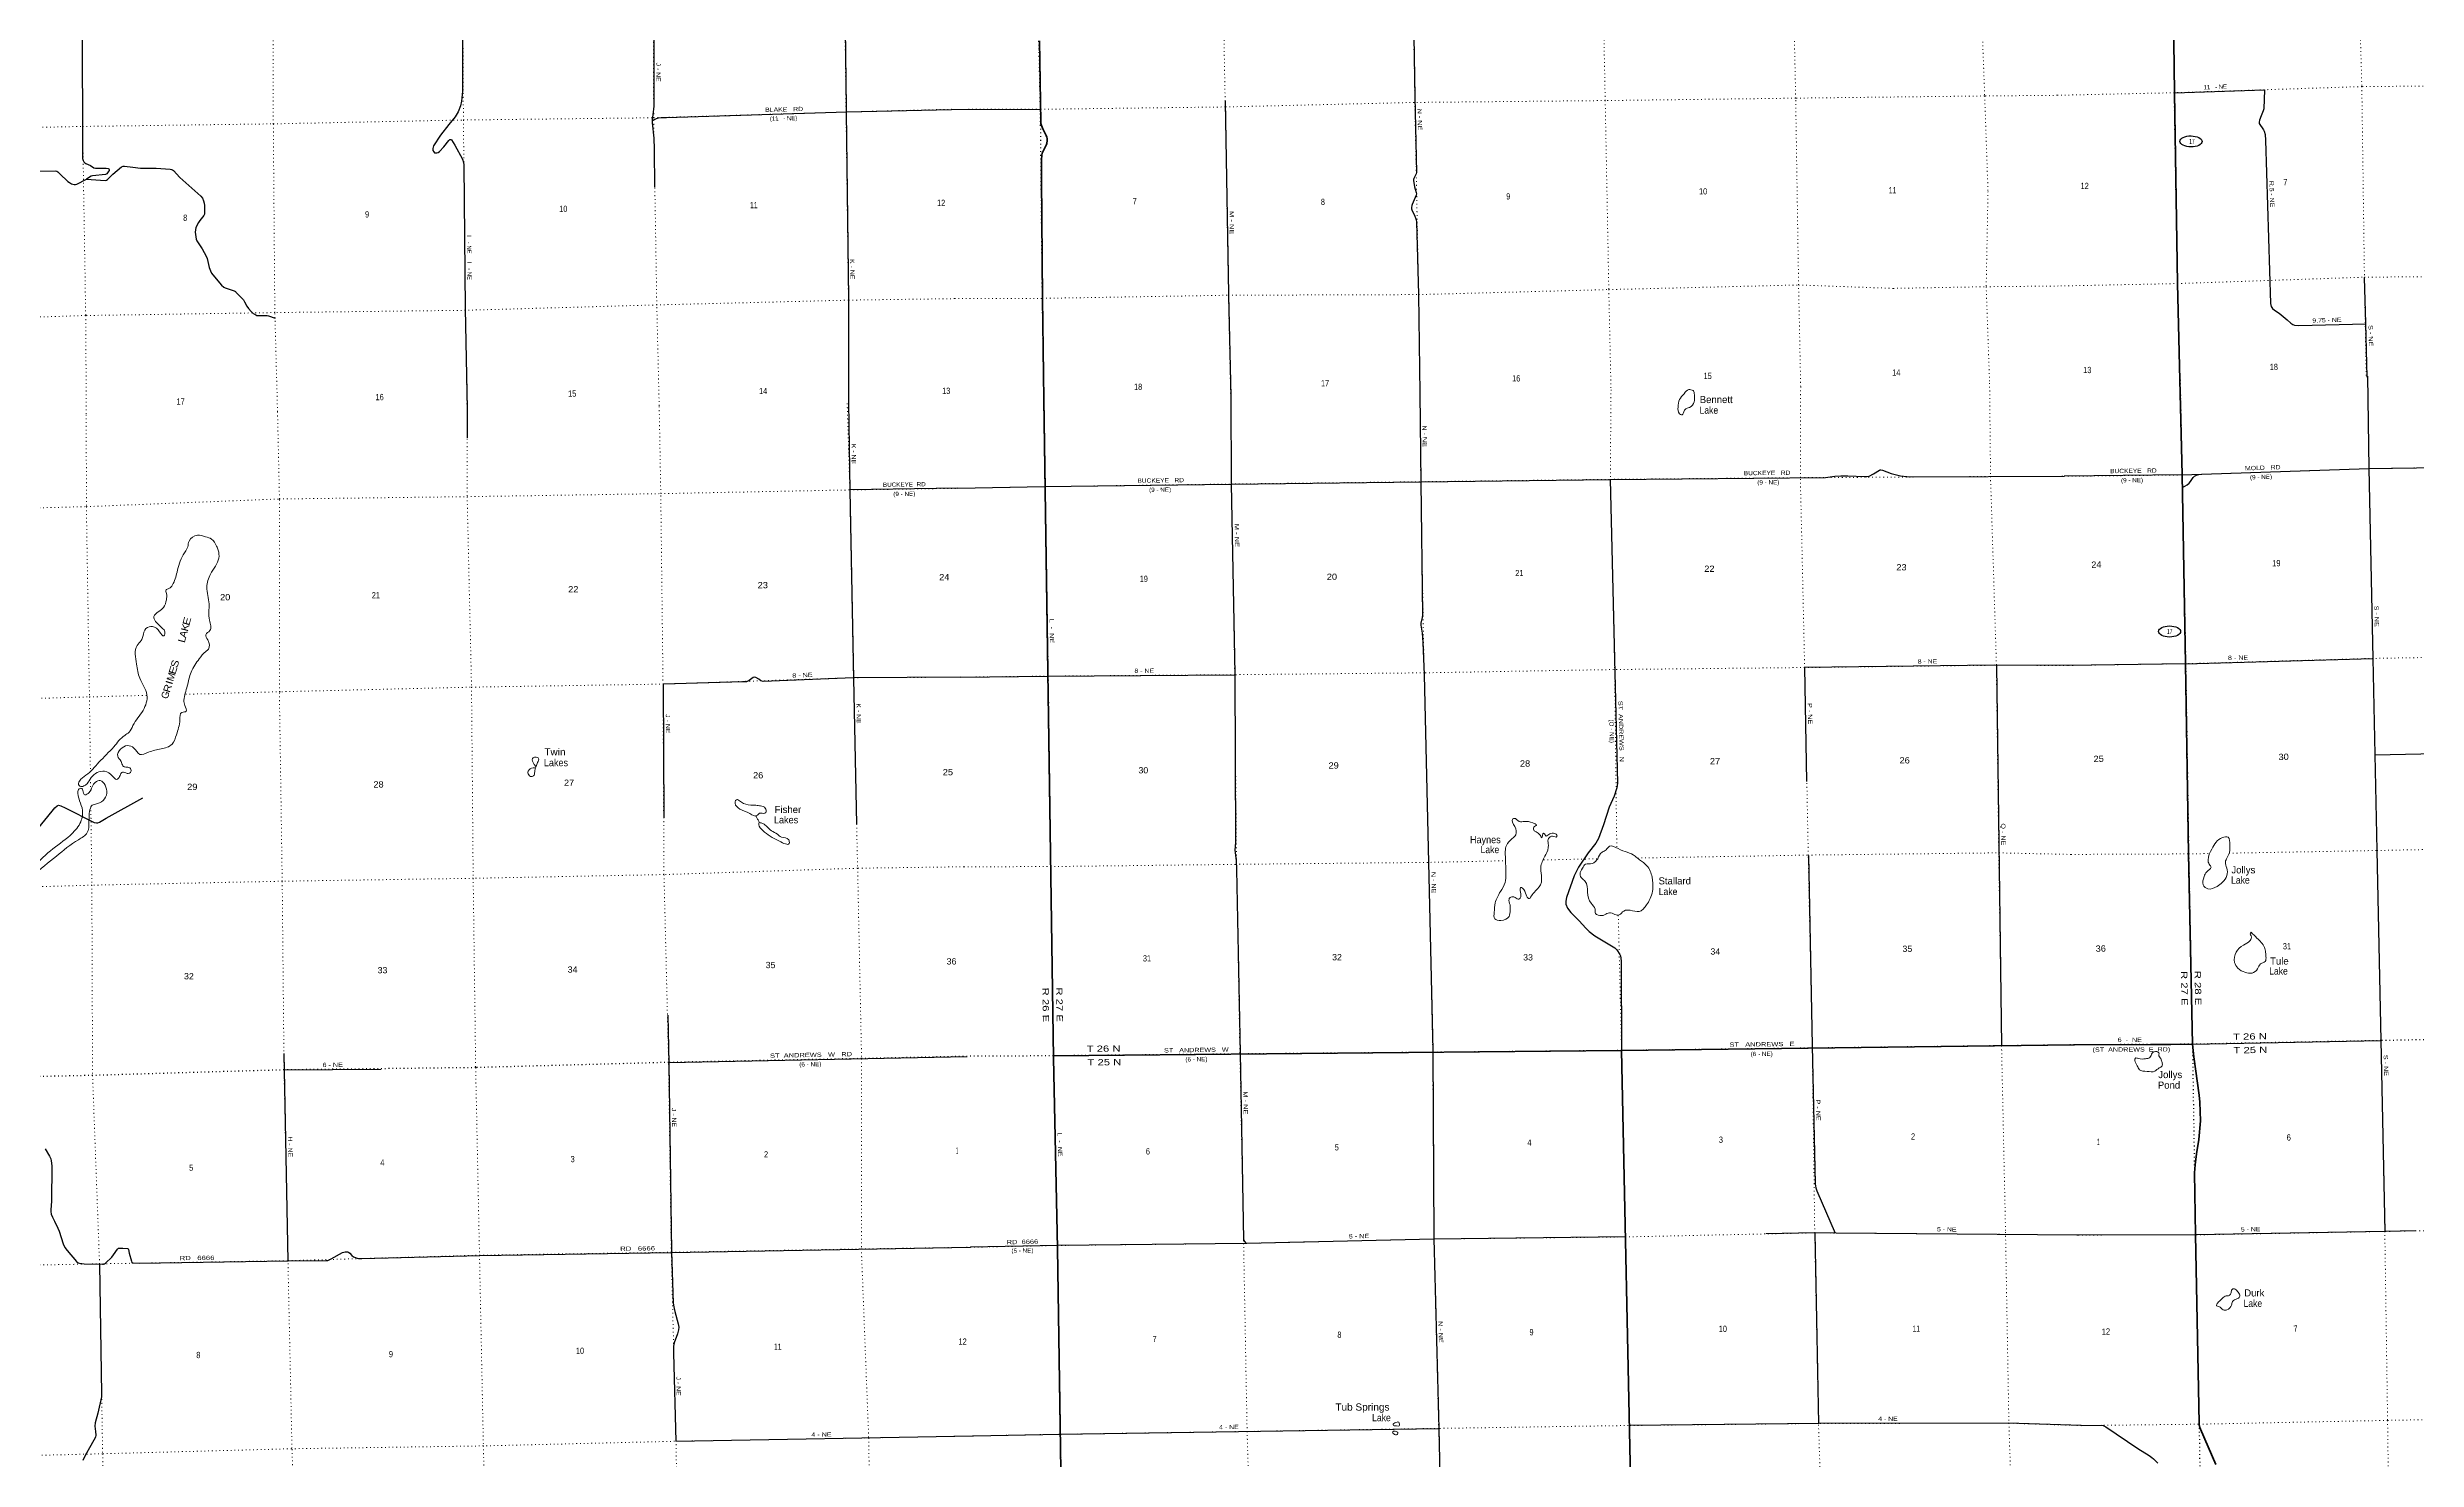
# Model space of a CAD drawing. Header units: feet. Extents: x 246606 to 497223, y 1368 to 189004.
# Drawn here: x 345986 to 412270, y 65209 to 104703 of the extents above; entities that cross this region are included whole.
import ezdxf
from ezdxf.enums import TextEntityAlignment as Align

# ---------------------------------------------------------------- set-up
doc = ezdxf.new("R2010")
doc.units = ezdxf.units.FT
doc.header["$LTSCALE"] = 70
doc.linetypes.add('DOTTED', pattern=[1.5, 0.3, -1.2])
for name, color, linetype, lineweight in [('17', 7, 'Continuous', 25), ('23', 7, 'Continuous', 70), ('26', 7, 'Continuous', 40), ('29', 7, 'Continuous', 25), ('30', 7, 'Continuous', 25), ('39', 7, 'Continuous', 13), ('6', 7, 'DOTTED', 25), ('7', 7, 'DOTTED', 13)]:
    doc.layers.add(name, color=color, linetype=linetype, lineweight=lineweight)
doc.layers.add('27', color=7, linetype='Continuous')
doc.layers.add('41', color=7, linetype='Continuous')

msp = doc.modelspace()

# ---------------------------------------------------------------- linework, layer by layer
at = {"layer": '17'}
for centre, major_axis in [((405958.13, 102074.07), (309.24, -1)), ((405358.09, 88368.61), (-309.24, 1))]:
    msp.add_ellipse(centre, major_axis=major_axis, ratio=0.500121, dxfattribs=at)
at = {"layer": '23'}
msp.add_line((405582.56, 98098.24), (405650.5, 95410.57), dxfattribs=at)
for points in [[(405274.95, 119467.72), (405360.19, 114150.63), (405493.09, 103435.46), (405582.56, 98098.24)], [(405998.2, 76824.62), (405892.68, 82147.4), (405807.51, 87462.76), (405709.27, 92745.48), (405650.5, 95410.57)], [(406649.01, 65069.43), (406221.47, 66056.08), (406204.52, 66103.99), (406192.67, 66153.41), (406189.92, 66173.49), (406186.54, 66198.23), (406186.01, 66223.49), (406081.84, 71493.1), (406058.72, 73224.76), (406073.71, 73456.88), (406108.71, 73758.12), (406176.18, 74161.22), (406219.57, 74682.85), (406208.2, 75206.16), (406189.81, 75401.79), (406035.12, 76475.26), (405998.2, 76824.62)]]:
    msp.add_lwpolyline(points, dxfattribs=at)
at = {"layer": '26'}
msp.add_line((390027.99, 76646.97), (390589.16, 49251.66), dxfattribs=at)
for points in [[(373739.92, 104882.72), (373778.58, 102613.32), (373781.34, 102571.48), (373794.24, 102516.19), (373833.67, 102422.24), (373928.3, 102242.74), (373944.54, 102193.47), (373954.71, 102154.3), (373954.71, 102102.6), (373944.54, 102018.01), (373937.49, 101985.1), (373923.4, 101947.51), (373853.58, 101821.24), (373835.73, 101778.31), (373821.64, 101743.85), (373809.2, 101688.13), (373801.09, 101561.07), (373799.52, 101037.17)], [(373799.52, 101037.17), (373825.06, 97689.64), (373864.61, 94859.92)], [(373864.61, 94859.92), (374132.88, 76434.93), (374246.56, 71120.42)], [(374133.29, 76501.39), (390027.99, 76646.97), (402695.76, 76806.14)], [(402695.76, 76806.14), (404837.11, 76816.68), (405132.6, 76819.72), (405392.44, 76816.34), (405973.2, 76824.28), (405998.2, 76824.62)], [(374246.56, 71120.42), (374369.27, 63039.07), (374383.9, 62980.87), (374409.12, 62928.71), (374512.37, 62752.68), (374538.8, 62701.06), (374544.84, 62662.82), (374538.37, 62623.97), (374469.98, 62473.78), (374416.09, 62378.98), (374405.24, 62349.85), (374397.99, 62320.61), (374385.92, 62268.27), (374375.76, 62155.83), (374633.2, 48980.86)]]:
    msp.add_lwpolyline(points, dxfattribs=at)
at = {"layer": '29'}
for p, q in [((371278.96, 102970.94), (373770.26, 102973.3)), ((357727.74, 94597.58), (357731.26, 93783.37)), ((371456.34, 92372.59), (368434.6, 92327.05)), ((405709.27, 92745.48), (402411.38, 92707.93)), ((405807.39, 87466.78), (411047.91, 87615.77)), ((400514.67, 87425.21), (400658.84, 76780.55)), ((405807.39, 87466.78), (402505.97, 87419.02)), ((411102.37, 84914.24), (416428.82, 85035.59)), ((405998.2, 76824.62), (411270.37, 76926.25)), ((363368.54, 76315.94), (371718.58, 76486.45)), ((352607.67, 76107.31), (355316.59, 76129.81)), ((374247.3, 71194.97), (371808, 71146.97)), ((395432.01, 71549.33), (395536.66, 66219.46))]:
    msp.add_line(p, q, dxfattribs=at)
for points in [[(362882.06, 118791.9), (362891.42, 118101.34), (362877.88, 117941.78), (362866.38, 117657.16), (362874.81, 113555.65), (362947.96, 108333.26), (362956.24, 103245.89), (362951.6, 103055.63), (362927.08, 102813.04), (362909.12, 102679.24), (362910.43, 102596.95), (362955.84, 102163.78), (362960.88, 101855.17), (362974.17, 100794.13)], [(357520.08, 108150.23), (357564.33, 108008.68), (357589.78, 107911.91), (357596.51, 107818.58), (357594.13, 107570.17), (357603.7, 103785.2)], [(368266.23, 108222.96), (368332.33, 103018.51), (368333.49, 102902.5), (368395.05, 97670.2), (368397.37, 97638.87), (368396.52, 94769.73)], [(384156.96, 108399.42), (384239.23, 103322.41), (384289.86, 101208.55), (384282.48, 101167.58), (384213.23, 101037.14), (384204.22, 101011.21), (384203.03, 100976.74), (384234.27, 100803.62), (384285.48, 100642.89), (384289.87, 100607.5), (384280.85, 100568.03), (384168.08, 100312.25), (384159.14, 100280.47), (384154.63, 100225.21), (384154.64, 100190.25), (384165.06, 100136.62), (384229.8, 100010.4), (384285.36, 99877.88), (384291.48, 99827.62), (384349.66, 97789.89), (384386.19, 95037.22)], [(346941.53, 107987.6), (346970.15, 102674.29), (346972.48, 102501.42), (346973.28, 101592.48), (346985.09, 101541.5), (347005.45, 101505.85), (347030.9, 101477.84), (347060.27, 101456.45), (347196.34, 101403.78), (347290.28, 101336.43), (347328.66, 101325.04), (347550.73, 101329.8), (347631.51, 101330.13), (347684.95, 101319.95), (347702.45, 101307.61), (347710.4, 101289.39), (347710.4, 101263.92), (347689.75, 101220.68), (347651.87, 101167.15), (347608.2, 101146.97), (347247.22, 101113.67), (347207.37, 101099.28), (347083.52, 101020.97)], [(357603.7, 103785.2), (357604.49, 103474.74), (357572.17, 103199.44), (357541.63, 103072.11), (357480.56, 102904.03), (357394.13, 102761.78), (357218.07, 102543.57), (356986.78, 102247.96), (356791.76, 101954.85), (356767.96, 101875.19), (356773.05, 101824.26), (356793.41, 101778.42), (356817.19, 101757.47), (356834.13, 101752.95), (356885.03, 101752.95), (356915.57, 101763.14), (356955.91, 101789.57), (357076.85, 101922.32), (357213.25, 102097.63), (357246.42, 102129.85), (357276.96, 102124.76), (357295.68, 102116.89), (357382.92, 101964.71), (357597.1, 101578.17), (357628.16, 101488.1), (357636.09, 101415.27), (357677.34, 97404.99), (357727.74, 94597.58)], [(405493.09, 103435.46), (408015.59, 103519.46), (407996.86, 102984.49), (407977.56, 102926.06), (407921.96, 102789.85), (407870.64, 102668.73), (407861.62, 102610.09), (407865.95, 102579.01), (407984.85, 102401.77), (408001.36, 102361.99), (408030.14, 102267.5), (408045.65, 102110.47), (408182.74, 97540.54), (408199.71, 97460.96), (408240.27, 97400.45), (408298.89, 97352.7), (408422.82, 97266.79), (408648.88, 97081.52), (408751.87, 96986.68), (408803.77, 96951.23), (408857.87, 96937.7), (408979.3, 96924.47), (410851.13, 96974.39)], [(362909.4, 102661.72), (363026.97, 102719.19), (363084.96, 102735.43), (363177.73, 102742.39), (363305.29, 102744.71), (368352.03, 102898.99), (371278.96, 102970.94)], [(378935.54, 103198.52), (379029.62, 97807.65), (379029.97, 97772.34), (379091.63, 94947.39)], [(343645.08, 101237.6), (346215.99, 101251.56), (346254.69, 101244.82), (346280.14, 101227), (346334.36, 101170.41), (346553.88, 100951.4), (346600.8, 100921.4), (346661.88, 100890.84), (346735.69, 100873.01), (346776.41, 100873.01), (346807.35, 100878.09), (347083.52, 101020.97)], [(347083.52, 101020.97), (347600.98, 100982.53), (347636.61, 100987.63), (347671.01, 101008.59), (347817.92, 101157.82), (348064.17, 101364.53), (348104.88, 101384.9), (348147.22, 101384.12), (348377.83, 101350.87), (348594.25, 101321.46), (349034.18, 101323.27), (349423.18, 101299.6), (349461.35, 101291.96), (349491.04, 101276.88), (349514.8, 101258.85), (349692.27, 101065.69), (349944.2, 100839.04), (350280.02, 100542.89), (350324.09, 100483.41), (350354.63, 100414.65), (350369.9, 100345.89), (350379.16, 100279.91), (350385.17, 100088.68), (350380.08, 100040.29), (350359.46, 100003.25), (350250.29, 99862.03), (350211.36, 99803.56), (350138.31, 99665.94), (350125.59, 99602.27), (350124.94, 99534.08), (350148.5, 99341.25), (350167.26, 99290.53), (350312.09, 99072.54), (350430.59, 98860.26), (350456.44, 98797.55), (350512.41, 98546.61), (350548.06, 98453.75), (350579.54, 98390.13), (350611.68, 98341.7), (350857.43, 98056.9), (350924.71, 98001.73), (350960.34, 97978.81), (351014.41, 97960.12), (351209.17, 97898.15), (351245.38, 97874.4), (351263.19, 97859.12), (351469.63, 97643.36), (351504.97, 97589.17), (351563.29, 97469.08), (351609.31, 97403.27), (351685.66, 97316.69), (351741.65, 97265.75), (351787.01, 97240.04), (351848.54, 97209.73), (351884.52, 97200.98), (352134.69, 97206.32), (352176.84, 97199.54), (352357.99, 97126.56)], [(410887.83, 95482.57), (410851.12, 96994.62), (410810.83, 98271.62)], [(410899.98, 95505.83), (410934.84, 92922.2), (411047.91, 87615.77), (411161.01, 82242.87), (411270.37, 76926.25), (411380.34, 71589.5)], [(379091.63, 94947.39), (379109.26, 92487.6), (379205.36, 87181.6), (379224.91, 82471.3), (379209.46, 82248.94), (379249.42, 81967.27), (379258.74, 81711.16), (379353.21, 76580.71), (379451.57, 71359.53), (379475.23, 71306.84), (379527.95, 71256.29)], [(384386.19, 95037.22), (384414.34, 92534.17), (384454.54, 88828.02), (384448.5, 88762.71), (384410.31, 88603.55), (384406.95, 88541.78), (384445.64, 88320.64), (384465.04, 88062.73), (384507.95, 87155.45), (384743.98, 76655.44), (384771.07, 71388.26), (384911.42, 66077.2), (385026.86, 60805.94), (385133.79, 55461.84), (385143.15, 55438.7), (385168.58, 55420.18), (385204.37, 55413.48), (385237.98, 55409.88), (390503.04, 55509.85), (391051.37, 55519.14)], [(368396.52, 94769.73), (368434.79, 92314.86), (368537.01, 87056.38), (368620.85, 82978.91)], [(371456.34, 92372.59), (373878.82, 92420.51), (379105.16, 92491.55), (384411.88, 92556.32), (389720.56, 92623.15), (395733.62, 92677.55), (395995.79, 92707.67), (396160.3, 92721.44), (396360.64, 92719.9), (396832.48, 92700.23), (396893.3, 92699.31), (396953.32, 92715.12), (397073.63, 92776.29), (397243.94, 92883.05), (397266.11, 92892.17), (397285.07, 92892.17), (397326.32, 92876.83), (397568.99, 92783.39), (397830.99, 92724.69), (398005.43, 92700.89), (398162.64, 92693.8), (402411.38, 92707.93)], [(405709.27, 92745.48), (410934.84, 92922.2), (416258.03, 93001.25), (421575.55, 93068.03), (425269.86, 93108.89)], [(389712.52, 92623.08), (389910.95, 84126.8), (389895.62, 83996.78), (389822.15, 83767.06), (389680.27, 83451.03), (389517.83, 82965.01), (389383.34, 82582.54), (389303.9, 82447.55), (389088.86, 82176.3), (388824.09, 81777.79), (388704.95, 81535.94), (388482.87, 80930.5), (388463.91, 80829.33), (388470.64, 80743.53), (388514.46, 80626.99), (388603.87, 80510.38), (388837.36, 80279.49), (389026.29, 80070.56), (389122.48, 79977.09), (389279.05, 79855.58), (389841.43, 79520.46), (389891.35, 79467.59), (389976.32, 79336.29), (389993.09, 79292.83), (390014.22, 79153.48), (390027.99, 76646.97)], [(405717.23, 92391.41), (405855.32, 92474.19), (405904.27, 92514.64), (405942.58, 92563.62), (406023.46, 92678.61), (406057.51, 92710.55), (406097.95, 92729.71), (406140.51, 92751), (406176.46, 92761.28)], [(371543.52, 87091.03), (368538.51, 87074.6), (366008.13, 86972.43), (365949.43, 86992.72), (365889.4, 87030.65), (365808.68, 87077.85), (365766.19, 87087.56), (365728.46, 87077.59), (365622.46, 86993.79), (365548.18, 86964.26), (365450.93, 86958.62), (363210.27, 86897), (363236.76, 83155.19)], [(371543.52, 87091.03), (373956.71, 87122.17), (379205.75, 87159.99)], [(402505.97, 87419.02), (400468.65, 87425.35), (395149.91, 87360.31), (395203.96, 84176.63)], [(344481.43, 81591.37), (344785.24, 81803.95), (344847.49, 81831.61), (345036.26, 81865.62), (345081.29, 81888.52), (345125.52, 81932.78), (345275.18, 82149.1), (345413.39, 82447.91), (345466.74, 82533.47), (345709.39, 82844.11), (346122.8, 83346.64), (346193.42, 83437.66), (346263.11, 83496.05), (346300.84, 83507.22), (346364.03, 83494.57), (346487.29, 83439.8), (347299.23, 83026.67), (347356.1, 83014.02), (347394.02, 83012.44), (347444.56, 83032.99), (347628.42, 83151.08), (348657.78, 83719.58)], [(395252.66, 82107.85), (395357.28, 76791.04), (395439.57, 72923.78), (395465.26, 72805.39), (395487.91, 72721.02), (396005.82, 71544.67)], [(363347.96, 77642.48), (363368.82, 76297.93), (363443.26, 71028.56), (363497.72, 69587.01), (363509.68, 69485.36), (363541.4, 69352.95), (363636.74, 69005.29), (363647.78, 68911.64), (363639.9, 68840.89), (363614.79, 68724.88), (363526.16, 68477.32), (363503.96, 68378.38), (363499.32, 68182.34), (363572.12, 65721.11), (371893.85, 65869.72)], [(352598.85, 76569.67), (352608.08, 76087.21), (352717.47, 70772.15)], [(345927.45, 73898.55), (346047.52, 73695.07), (346082.29, 73615.92), (346090.8, 73568.24), (346101.01, 73500.13), (346114.34, 73417.81), (346099.7, 72433.53), (346082.29, 72195.91), (346080.59, 72148.24), (346093.3, 72074.49), (346124.83, 71984.79), (346183.01, 71878.23), (346281.37, 71685.12), (346316.34, 71597.94), (346428.77, 71238.69), (346477.04, 71140.27), (346536.35, 71058.83), (346801.1, 70746.24), (346844.57, 70714.61), (346888.81, 70700.99), (347019.59, 70685.02), (347531.99, 70670.34), (347554.97, 70672.05), (347583.55, 70683.48), (347610.26, 70704.4), (347792, 70874.17), (347834.86, 70932.55), (347947.57, 71098.34), (347973.54, 71119.84), (348005.02, 71123.25), (348094.27, 71118.71), (348227.36, 71108.62), (348242.38, 71102.82), (348253.44, 71089.19), (348275.71, 70980.3), (348335.6, 70759.39), (348349.75, 70719.35)], [(412239.7, 71604.27), (411368.28, 71589.13), (406081.84, 71493.1), (402790.85, 71489.2)], [(348349.75, 70719.35), (348361.18, 70711.1), (348387.56, 70708.7), (348549.49, 70706.3), (352721.15, 70769.9), (353773.07, 70780.71), (353833.04, 70780.71), (353869.03, 70792.71), (353925.49, 70820.39), (354238.26, 70996.12), (354279.4, 71011.09), (354320.24, 71017.9), (354378.09, 71019.61), (354409.25, 71008.79), (354446.15, 70985.55), (354507.4, 70915.5), (354550.8, 70883.39), (354607.02, 70856.52), (354651.19, 70840.83), (354691.17, 70834.02), (354784.69, 70828.96), (358083.88, 70919.93), (363450.22, 71003.95), (371808, 71146.97)], [(390134.73, 71436.34), (384779.34, 71376.34), (379543.98, 71256.66), (374247.3, 71194.97)], [(402790.85, 71489.2), (396031.91, 71544.46), (395438.01, 71549.28), (394061.89, 71519.45)], [(347447.74, 70672.75), (347504.65, 67048.31), (347499.24, 66966.44), (347395.57, 66505.01), (347324.55, 66237.38), (347317.14, 66147.31), (347333.38, 65994.27), (347340.34, 65892.77), (347329.74, 65834.61), (347199.77, 65600.67), (347046.51, 65322.12), (346982.49, 65186.52)], [(371893.85, 65869.72), (374324.72, 65915.97), (384911.31, 66081.38)], [(402886.15, 66160.56), (400852.62, 66223.54), (395552.67, 66219.47), (390242.76, 66162.32)], [(402886.15, 66160.56), (403461.61, 66168.7), (403501.81, 66159.87), (403519.47, 66152.02), (403571.44, 66121.59), (404473.67, 65517.1), (404787.48, 65320.83), (404861.06, 65268.83), (404905.17, 65234.48), (405030.69, 65108.87)]]:
    msp.add_lwpolyline(points, dxfattribs=at)
at = {"layer": '39'}
for points in [[(392034.98, 95105.47), (391908.48, 95135.95), (391775.41, 95019.07), (391650.2, 94853.73), (391607.24, 94645.86), (391646.75, 94460.06), (391704.91, 94425.64), (391761.4, 94486.12), (391803.95, 94580.94), (391924.73, 94635.25), (392055.92, 94788.48), (392066.59, 94958.04), (392046.95, 95083.24), (392034.98, 95105.47)], [(347032.63, 84061.72), (346920.6, 84029.65), (346871.99, 84057.18), (346882.17, 84184.64), (347064.57, 84349.16), (347428.91, 84710.51), (347844.4, 85145.41), (348151.11, 85463.42), (348270.4, 85548.14), (348380.12, 85737.78), (348663.17, 86162.52), (348771.27, 86598.66), (348571.67, 87058.26), (348479.43, 87456.9), (348501.88, 87980.6), (348610.36, 88117.69), (348658.94, 88229.59), (348744.02, 88455.21), (348930.12, 88504.61), (349127.13, 88358.17), (349241.33, 88242.76), (349274.55, 88305.93), (349163.22, 88500.18), (348966.11, 88790.09), (349102.64, 88931.65), (349237.68, 89038.85), (349314.9, 89252.23), (349316.31, 89430.07), (349306.76, 89532.97), (349384.56, 89570.56), (349485.57, 89669.14), (349612.9, 90026.77), (349786.55, 90514.45), (349911.82, 90738.69), (349949.74, 90892.86), (350186.28, 91064.28), (350407.93, 91019.27), (350581.69, 90951.27), (350721.14, 90757.45), (350766.99, 90645.02), (350782.3, 90422.98), (350549.85, 89972.77), (350448.68, 89611.51), (350509.82, 89141.65), (350520.57, 88683.13), (350532.88, 88392.35), (350416.01, 88279.38), (350472.4, 88132.76), (350492.24, 87876.45), (350414.88, 87808.55), (350237.06, 87605.72), (350005.52, 87230.28), (349900.75, 86840.67), (349806.02, 86451.22), (349832.41, 86296.05), (349872.91, 86137.05), (349750.84, 86104.82), (349691.57, 85899.81), (349597.26, 85482.07), (349474.58, 85217.46), (349165.17, 85083.29), (348818.95, 84992.99), (348568.76, 84930.46), (348405.41, 85109.76), (348225.65, 85175.64), (348030.24, 85075.58), (347952.72, 84882.4), (348047.28, 84736.38), (348101.37, 84609.92), (348178.22, 84574.76), (348290.96, 84558.34), (348324.73, 84447.74), (348214.94, 84399.54), (348089.83, 84437.99), (348032.5, 84374.45), (348007.34, 84309.39), (347922.07, 84233.29), (347820.44, 84314.54), (347583.25, 84460.35), (347212.17, 84284.79), (347098.2, 84111.25), (347032.63, 84061.72)], [(359656.91, 84593.22), (359701.5, 84703.04), (359727.9, 84820.65), (359637.02, 84853.57), (359561.17, 84820.05), (359560.32, 84741.23), (359591.48, 84671), (359654.55, 84583.39)], [(347197.39, 83922.86), (347326.69, 84147.16), (347466.54, 84199.87), (347599.05, 84068.59), (347652.49, 83849.18), (347543.07, 83639.33), (347329.62, 83536.97), (347219.78, 83492.81), (347188.56, 83429.68), (347150.31, 83024.95), (347100.2, 82743.29), (346854.03, 82543.43), (346239.94, 82089.25), (345571.1, 81533.18), (345152.28, 81051.75), (344622.96, 80160.42), (344474.9, 80150.42), (344402.94, 80280.03), (344413.46, 80609.76), (344494.09, 81081.67), (344556.46, 81470.48), (344672.17, 81597.88), (344868.76, 81617.13), (345210.58, 81596.22), (345493.82, 81734.03), (346075.06, 82236.19), (346621.19, 82667.08), (346897.54, 83000.78), (346968.52, 83365.61), (346888.32, 83629.06), (346837.03, 83838.4), (346859.53, 83947.87), (346945.42, 83981.55), (346982.4, 83925.55), (347032.5, 83797.01), (347090.51, 83814.09), (347197.39, 83922.86)], [(359644.65, 84548.61), (359575.1, 84555.57), (359437.79, 84466.52), (359428.46, 84417.88), (359506.29, 84316.05), (359584.41, 84331.42), (359620.94, 84443.13), (359656.91, 84593.22)], [(365293.38, 83673.36), (365522.41, 83535.51), (365808.08, 83507.66), (365938.93, 83489.51), (366072.38, 83430.98), (366088.25, 83307.97), (366012.28, 83282.53), (365905.77, 83284.9), (365836.43, 83219.15), (365638.74, 83274.65), (365355.6, 83403.57), (365224.65, 83565.19), (365237.61, 83640.15), (365293.38, 83673.36)], [(365899.53, 83026.16), (365870.31, 83100.46), (365841.63, 83138.41), (365807.04, 83222.56)], [(365899.53, 83026.16), (366002.43, 82995.44), (366240.39, 82797.11), (366410.61, 82696.73), (366520.22, 82619.64), (366726.24, 82544.07), (366739.81, 82441.23), (366467.66, 82505.66), (366204.45, 82645), (366001.2, 82805.48), (365892.38, 82965.43), (365899.53, 83026.16)], [(387482.47, 80939.03), (387580.38, 81069.47), (387760.03, 81283.18), (387775.32, 81618.29), (387771.99, 81806.04), (387905.8, 82126.83), (387981.14, 82393.2), (387973.66, 82546.64), (388008.05, 82609.17), (388098.62, 82645.36), (388219.15, 82631.04), (388217.3, 82673.44), (388084.85, 82726.14), (387966.07, 82669.8), (387917.75, 82645.65), (387889.76, 82686.08), (387847.7, 82724.5), (387817.33, 82663.98), (387799, 82597.39), (387749.02, 82670.15), (387562.75, 82844.07), (387577.01, 82896.54), (387643.55, 82954.98), (387543.28, 83013.68), (387316.34, 83056.44), (387159.57, 83054.68), (387019.21, 83141.71), (386986.99, 83125.61), (387038.46, 82911.53), (387065.77, 82683.36), (386966.89, 82574.5), (386809.45, 82387), (386778, 82029.71), (386790.49, 81597.66), (386771.48, 81345.33), (386637.91, 81093.19), (386494.08, 80780.5), (386464.96, 80510.02), (386478.38, 80334.36), (386651.05, 80289.66), (386878.53, 80394.28), (386909.34, 80573.91), (386907.88, 80725.32), (386878.3, 80880.82), (386930.78, 80941.31), (387047.3, 80929.01), (387155.63, 80878.36), (387206.14, 80950.96), (387194.71, 81122.58), (387211.11, 81209.36), (387255.25, 81191.12), (387357.05, 80999.17), (387407, 80920.35), (387447.12, 80900.1), (387482.47, 80939.03)], [(389359.07, 82011.49), (389482.34, 82197.02), (389593.1, 82259.43), (389689.94, 82360.22), (389930.86, 82295.23), (390408.41, 82084.5), (390528.63, 81985.39), (390735.01, 81815.47), (390880.55, 81498.28), (390899.4, 81155.04), (390749.23, 80757.57), (390660.36, 80638.6), (390573.64, 80555.97), (390089.28, 80550.69), (389964.28, 80441.87), (389839.72, 80452.16), (389685.16, 80502.88), (389552.29, 80442.53), (389371.39, 80434.74), (389299.2, 80477.26), (389287.58, 80598.41), (389173.66, 80772.21), (389078.3, 81075.19), (389007.07, 81380.15), (388922.96, 81461.04), (388865.12, 81582.26), (388930.11, 81746.13), (389018.87, 81858.6), (389209.86, 81878.48), (389290.44, 81928.82), (389360.26, 82013.28)], [(406687.53, 81237.46), (406432.01, 81169.07), (406297.72, 81281.73), (406324.84, 81512.21), (406405.14, 81649.68), (406518.05, 81774.05), (406469.2, 81857.14), (406435.13, 81982.99), (406540.57, 82284.4), (406836.61, 82605.84), (406997.28, 82616.89), (407042.24, 82398.72), (407034.43, 82195.02), (406966.62, 82043.84), (406922.08, 81921.59), (406959.52, 81751.53), (406962.01, 81540.1), (406842.92, 81355.1), (406687.53, 81237.46)], [(407644.79, 79955.87), (407802.75, 79793.6), (408014.02, 79534.27), (408046.63, 79390.25), (408056.26, 79273.71), (408034.2, 79140.08), (407903.54, 79069.53), (407819.28, 78929.93), (407665.84, 78814.37), (407467.92, 78836.41), (407271.23, 78949.14), (407177.55, 79115.43), (407221.16, 79398.8), (407424.39, 79596.5), (407611.7, 79723.19), (407641.85, 79855.06), (407618, 79910.72), (407644.79, 79955.87)], [(405132.87, 76362.58), (405100.11, 76446.16), (405058.16, 76501.26), (405068.36, 76562.01), (405000.21, 76618.31), (404874.71, 76576.13), (404805.91, 76457.15), (404684.37, 76417.11), (404488.83, 76427.14), (404402.06, 76434.51), (404383.93, 76369.49), (404456.82, 76224.7), (404516.59, 76113.76), (404731.41, 76066.05), (404946.62, 76070.74), (405070.51, 76165.24), (405147.45, 76215.98), (405148.31, 76318.74), (405132.87, 76362.58)], [(407240.6, 69936.46), (407146.64, 69987.24), (407106.92, 69969.89), (407081.74, 69872.41), (407031.57, 69802.36), (406915.56, 69778.61), (406801.73, 69684.42), (406705.99, 69590.79), (406672.15, 69513.19), (406741.32, 69489.15), (406860.86, 69398.2), (406965.48, 69399.44), (407088.38, 69526.14), (407123.55, 69625.94), (407172.2, 69679.83), (407267.79, 69713.02), (407322.11, 69779.17), (407314.22, 69839.36), (407240.6, 69936.46)], [(383740.78, 65989.9), (383650.39, 66002.16), (383618.12, 65969.91), (383654.14, 65927.45), (383746.52, 65911.16), (383766.72, 65937.37), (383766.82, 65965.63), (383740.78, 65989.9)], [(383814.19, 66201.23), (383791.44, 66252.84), (383686.88, 66236.86), (383638.51, 66198.58), (383646.4, 66160.21), (383734.8, 66151.99), (383809.16, 66151.87), (383813.35, 66198.3)]]:
    msp.add_spline(points, degree=3, dxfattribs=at)
at = {"layer": '6'}
for points in [[(405650.5, 95410.57), (405582.56, 98098.24), (405493.09, 103435.46), (405499.31, 103427.37), (405360.19, 114150.63), (405274.95, 119467.72), (405213.6, 124819.31), (405132.28, 130148.53), (405089.67, 135439.78), (405061.37, 140713.02), (405056.21, 141251.41)], [(373864.61, 94859.92), (373824.88, 97684.74), (373770.26, 102973.3), (373652.48, 108288.68), (373637.43, 113612.45), (373574.4, 118919.54), (373573.33, 118940.64), (373509.14, 124229.5), (373499.83, 129567.52), (373427.65, 134829.45), (373390.42, 140152.71), (373343.03, 140760.39)], [(373864.61, 94859.92), (373900.41, 92418.84), (373979.64, 87122.24), (374055.26, 81794.4), (374133.29, 76501.39), (374243.7, 71197.37), (374325.34, 65916.61), (374405.78, 60619.6), (374510.19, 55258.56), (374615.82, 49798.63), (374633.2, 48980.86)], [(405651.41, 95410.58), (405709.27, 92745.48), (405807.39, 87466.78), (405892.68, 82147.4), (405998.2, 76824.62), (406081.84, 71493.1), (406186.5, 66198.49), (406262.29, 60860.68), (406364.87, 55568.03), (406450.77, 50228.52), (406478.85, 49532.55)], [(422499.25, 77136.49), (421879.24, 77125.47), (416568.55, 77032.71), (411270.37, 76926.25), (405998.2, 76824.62), (402695.76, 76806.14)], [(371718.58, 76486.45), (368767.37, 76423.71), (363368.54, 76315.94), (357968.51, 76170.9), (352607.67, 76107.31), (347250.13, 75952.2), (342026.55, 75841.95), (340761.52, 75801.89)], [(402695.76, 76806.14), (400658.84, 76780.55), (395358.3, 76715.16), (390027.99, 76646.97), (384743.42, 76597.49), (379347.73, 76550.64), (374132.09, 76500.19), (371718.58, 76486.45)]]:
    msp.add_lwpolyline(points, dxfattribs=at)
at = {"layer": '7'}
for p, q in [((347192.17, 84255.83), (347196.42, 83923.43)), ((387847.45, 81979.26), (389352.73, 82011.16))]:
    msp.add_line(p, q, dxfattribs=at)
for points in [[(410171.72, 141378.36), (410177.03, 140823.83), (410264.52, 135501.66), (410305.11, 130191.3), (410350.29, 124841.58), (410399.03, 119542.31), (410457.95, 114233.06), (410591.75, 108904.31), (410737.34, 103607.93), (410810.61, 98276.62), (410859.29, 95512.26)], [(363102.59, 94683.67), (363035.59, 97501.82), (362948.89, 102735.42), (362942.34, 108160.94), (362879.82, 113406.72), (362879.47, 118783.83), (362766.29, 124098.07), (362651.21, 129373.96), (362634.89, 134694.53), (362588.28, 140019.05), (362585.93, 140584.11)], [(367926.18, 140670.97), (367962.39, 140131.65), (368015.07, 134803.11), (368057.65, 129476.56), (368122.37, 124170.26), (368209.35, 118843.84), (368217.57, 113533.34), (368266.18, 108214.88), (368330.93, 102896.47), (368397.53, 97634.55), (368396.52, 94769.73)], [(378463.91, 140796.39), (378472.6, 140231.48), (378526.9, 134957.04), (378548.17, 129625.34), (378624.71, 124349.39), (378677.76, 119040.61), (378759.46, 113714.32), (378843.45, 108375.97), (378939.55, 103037.89), (379029.97, 97772.34), (379091.63, 94947.39)], [(384386.19, 95037.22), (384349.66, 97789.89), (384243.98, 103163.98), (384158.97, 108399.47), (384053.49, 113795.86), (383994.57, 119096.44), (383911.4, 124398.48), (383891.82, 129744.34), (383838.22, 135077.32), (383793.65, 140368.13), (383817.96, 140937.01)], [(389089.61, 141027.74), (389081.49, 140455.59), (389128.13, 135162.81), (389205.16, 129864.67), (389261.18, 124513.58), (389341.7, 119239.73), (389389.61, 113890.47), (389466.95, 108489.41), (389569.65, 103216.06), (389670.62, 97930.57), (389732.11, 95129.19)], [(395038.42, 95221.73), (394979.74, 98058.88), (394898.3, 103284.26), (394787.16, 108573.56), (394718.12, 113964.73), (394632.07, 119305.05), (394552.43, 124629.37), (394485.48, 129927.74), (394429.87, 135260.68), (394420.27, 140522.01), (394485.9, 141121.91)], [(346510.9, 140330.28), (346520.79, 139693.47), (346587.19, 134367.05), (346653.85, 129084.96), (346753.02, 123820.36), (346781.15, 118508.66), (346835.9, 113161.97), (346941.09, 107821.49), (346971.57, 102492.89), (347058.43, 97204.81), (347075.01, 94430.72)], [(352425.26, 94513.89), (352349.89, 97286.89), (352307.46, 102565.02), (352290.99, 107931.99), (352151.68, 113213.87), (352151.47, 118542.56), (352088.69, 123875.1), (351997.84, 129147.03), (351926.93, 134499.72), (351862.32, 139771.73), (351875.46, 140412.45)], [(357190.18, 140497.62), (357188, 139882.16), (357262.81, 134575.89), (357319.52, 129249.38), (357424.44, 123993.64), (357471.02, 118679.21), (357489.33, 113370.75), (357596.49, 108042.37), (357625.08, 102673.41), (357681.7, 97373.14), (357727.74, 94597.58)], [(399997.85, 108430.92), (400186.73, 103345.5), (400279.16, 100677.47), (400228.27, 98010.23), (400323.72, 95315.16)], [(433157.05, 103945.45), (431998.65, 103905.16), (426670.56, 103846.87), (421379.54, 103710.27), (416023.23, 103647.69), (410737.34, 103607.93), (405493.09, 103435.46), (402220.82, 103363.61)], [(340345.53, 102363.07), (341651.94, 102380.45), (346971.57, 102492.89), (352307.46, 102565.02), (357625.08, 102673.41), (362948.89, 102735.42), (368330.93, 102896.47), (371281.34, 102973.29)], [(402220.82, 103363.61), (400186.73, 103345.5), (394898.3, 103284.26), (389569.65, 103216.06), (384220.47, 103163.54), (378939.55, 103037.89), (373770.26, 102973.3), (371278.96, 102970.94)], [(402316.18, 98031.3), (405582.56, 98098.24), (410810.61, 98276.62), (416124.71, 98320.67), (421466.78, 98395.22), (426790.24, 98515.98), (432130.25, 98594.54), (432168.8, 98595.01)], [(371368.76, 97677.5), (368397.53, 97634.55), (363035.59, 97501.82), (357675.72, 97350.93), (352349.89, 97286.89), (347058.43, 97204.81), (341696.46, 97037.84), (340426.32, 97023.66)], [(371368.76, 97677.5), (373824.88, 97684.74), (379029.97, 97772.34), (384349.66, 97789.89), (389670.62, 97930.57), (394979.74, 98058.88), (397629.83, 97963.49), (400228.27, 98010.23), (402316.18, 98031.3)], [(410899.98, 95505.83), (410934.84, 92922.2), (411047.91, 87615.77), (411161.01, 82242.87), (411270.37, 76926.25), (411380.34, 71589.5), (411458.48, 66306.16), (411526.41, 60962.06), (411641.49, 55655.69), (411742.62, 50344.86)], [(379091.63, 94947.39), (379108.85, 92492.09), (379205.75, 87159.99), (379254.09, 81856.85), (379350.3, 76588.7), (379453.36, 71256.44), (379550.59, 65995.88), (379707.84, 60702.87), (379801.08, 55311.29), (379949.12, 49894.69), (379965.89, 49070.11)], [(385291.21, 49160.5), (385236, 49992.99), (385129.94, 55408.68), (385026.32, 60806.3), (384912.92, 66069.63), (384775.51, 71361.27), (384745.82, 76599.89), (384628.17, 81920.5), (384503.34, 87212.3), (384409.7, 92559.35), (384386.19, 95037.22)], [(389732.11, 95129.19), (389712.52, 92623.08), (389834.21, 87301.19), (389893.59, 82313)], [(395894.01, 49344.19), (395874.47, 50116.86), (395790.45, 55634.45), (395710.99, 60914.34), (395536.66, 66219.46), (395432.01, 71549.33), (395362.45, 76797.21), (395250.26, 82110.25), (395149.91, 87360.31), (395029.38, 92669.83), (395038.42, 95221.73)], [(400323.72, 95315.16), (400349.45, 92701.06), (400514.67, 87425.21), (400579.92, 82187.13), (400658.84, 76780.55), (400769.56, 71567.79), (400863.19, 66230.06), (401040.85, 60945.47), (401119.3, 55636.46), (401203.92, 50197.54), (401210.31, 49438.18)], [(347075.01, 94430.72), (347076.85, 91860.13), (347163, 86539.07), (347189.44, 84469.46)], [(353257.13, 48635.81), (353220.19, 49435.87), (353077, 54810.59), (352999.46, 60228.77), (352829.25, 65528.3), (352716.35, 70772.3), (352607.17, 76104.35), (352556.29, 81384.14), (352476.55, 86679.03), (352479.7, 92074.23), (352425.26, 94513.89)], [(357727.74, 94597.58), (357730.07, 92138.43), (357852.47, 86811.88), (357898.81, 81465.95), (357968.51, 76170.9), (358075.75, 70918.88), (358184.06, 65594.13), (358311.83, 60312.13), (358437.75, 54882.58), (358559.32, 49475.19), (358582.88, 48719.89)], [(363911.06, 48805.26), (363904.81, 49614.32), (363840.02, 54999.68), (363674.85, 60365.97), (363572.12, 65721.11), (363440.62, 71011.15), (363366.65, 76296.02), (363236.99, 81569.92), (363210.27, 86897), (363146.88, 92223.42), (363102.59, 94683.67)], [(368363.22, 94742.18), (368435.12, 92330.02), (368537.07, 87077.13), (368654.41, 81749.9), (368764.97, 76423.71), (368758.97, 71104.77), (368964.08, 65809.87), (369047.38, 60456.33), (369172.23, 55099.51), (369239.22, 49709.28), (369253.96, 48892.13)], [(402411.38, 92707.93), (405709.27, 92745.48), (410934.84, 92922.2), (416258.03, 93001.25), (421575.55, 93068.03), (426901.24, 93131.04)], [(340506.79, 91706.04), (341773.99, 91723.69), (347076.85, 91860.13), (352479.7, 92074.23), (357730.07, 92138.43), (363146.88, 92223.42), (368434.6, 92327.05), (371456.34, 92372.59)], [(371456.34, 92372.59), (373896.81, 92417.64), (379108.85, 92493.3), (384414.5, 92556.95), (389712.52, 92623.08), (395038.99, 92669.83), (400352.43, 92701.81), (402411.38, 92707.93)], [(421697.8, 87790.08), (416396.99, 87703.68), (411047.91, 87615.77), (405807.39, 87466.78), (402505.97, 87419.02)], [(349858.7, 86611.72), (352546.78, 86684.17), (357852.47, 86811.88), (363210.27, 86897), (368541.87, 87075.93), (371543.52, 87091.03)], [(402505.97, 87419.02), (400514.67, 87425.21), (395149.91, 87360.31), (389805.82, 87304.16), (384508.14, 87212.3), (379205.75, 87159.99), (373977.24, 87119.84), (371543.52, 87091.03)], [(340587.9, 86346.03), (341831.59, 86384.69), (347163, 86539.07), (348769.93, 86582.38)], [(347202.24, 83467.32), (347230.25, 81274.3), (347250.13, 75952.2), (347446.03, 70677.53), (347532.01, 65372.43), (347638.49, 60035.53), (347782.56, 54737.61), (347904.05, 49336.29), (347915.22, 48552.74)], [(407024.07, 82167.9), (411161.01, 82242.87), (416471.26, 82349.71), (421792.81, 82416.62), (423617.96, 82441.5)], [(371631.06, 81788.32), (368650.42, 81747.81), (363236.99, 81569.92), (357898.81, 81465.95), (352556.29, 81384.14), (347230.25, 81274.3), (345295.4, 81216.73)], [(371631.06, 81788.32), (374054.06, 81793.2), (379226.87, 81856.08), (384582.95, 81910.08), (386776.7, 81956.57)], [(390476.15, 82032.7), (395239.2, 82115.07), (400587.13, 82177.52), (402600.49, 82133.61)], [(402600.49, 82133.61), (405892.68, 82147.4), (406474.6, 82157.94)], [(389935.85, 80429.84), (390027.99, 76646.97), (390134.73, 71436.34), (390242.76, 66162.32), (390358.32, 60868.41), (390589.16, 49251.66), (390572.19, 50103.55), (390587.09, 49231.38)], [(421707.26, 71808.07), (416670.55, 71693.71), (411380.34, 71589.5), (406081.84, 71493.1), (402790.85, 71489.2)], [(342512.59, 70589.65), (347431.95, 70683.17), (352718.11, 70772.17), (358075.66, 70924.94), (363454.34, 71007.32), (368758.97, 71099.97), (371808, 71146.97)], [(371808, 71146.97), (374248.5, 71197.37), (379449.76, 71256.44), (384769.82, 71377.76), (390134.73, 71436.34), (395432.01, 71549.33), (400771.98, 71507.44), (402790.85, 71489.2)], [(402886.15, 66160.56), (406186.5, 66198.49), (411458.48, 66306.16), (416761.25, 66394.64)], [(371893.85, 65869.72), (368973.68, 65814.67), (363533.96, 65720.52), (358184.09, 65592.11), (352815.43, 65511.91), (347532.01, 65372.43), (342232.41, 65240.78), (340907.67, 65213.65)], [(402886.15, 66160.56), (400853.59, 66227.66), (395536.66, 66219.46), (390214.88, 66162.07), (384911.31, 66081.38), (379540.98, 65995.88), (374301.07, 65917.06), (371893.85, 65869.72)]]:
    msp.add_lwpolyline(points, dxfattribs=at)

# ---------------------------------------------------------------- texts
at = {"layer": '17', "width": 0.6}
for p in [(405984.17, 102005.76), (405360.99, 88300.3)]:
    msp.add_text('17', height=140, dxfattribs=at).set_placement(p, align=Align.CENTER)
at = {"layer": '27'}
for s, rotation, width, p in [('L  -  NE', 270.834, 1.25, (374023.95, 88724.35)), ('ST   ANDREWS   E', 0.636, 1.3, (393046.39, 76754.56)), ('6  -  NE', 0.282, 1.25, (403905.28, 76889.31)), ('ST   ANDREWS   W', 0.764, 1.25, (377228.89, 76592.8)), ('(6 - NE)', 0.764, 1.1, (377825.29, 76341.07)), ('(6 - NE)', 0.636, 1.1, (393640.5, 76491.68)), ('(ST  ANDREWS  E  RD)', 0.282, 1.25, (403204.94, 76613.25)), ('L  -  NE', 271.225, 1.25, (374247.28, 74359.87))]:
    msp.add_text(s, height=120, rotation=rotation, dxfattribs=dict(at, width=width)).set_placement(p)
at = {"layer": '30'}
for s, rotation, width, p in [('J - NE', 270.356, 1.2, (363021.67, 104011.18)), ('11   - NE', 2.025, 0.95, (406639.73, 103538.09)), ('BLAKE   RD', 1.495, 1.2, (366599.99, 102910.42)), ('(11   - NE)', 1.495, 0.95, (366583.96, 102659.88)), ('N - NE', 271.372, 1.25, (384323.25, 102687.94)), ('R.5 - NE', 271.718, 1.2, (408160.96, 100600.99)), ('M - NE', 270.775, 1.3, (379063.2, 99800.63)), ('K - NE', 270.439, 1.2, (368447.04, 98500.13)), ('9.75 - NE', 1.528, 1.2, (409762.32, 97015.37)), ('S - NE', 271.391, 1.25, (410929.74, 96640.14)), ('K - NE', 270.893, 1.2, (368488.92, 93332.98)), ('N - NE', 271.058, 1.25, (384460.4, 93831.39)), ('BUCKEYE   RD', 0.518, 1.15, (394097.96, 92742.56)), ('BUCKEYE  RD', 0.863, 1.1, (369961.48, 92420.07)), ('(9 - NE)', 0.863, 1.1, (369961.5, 92158.93)), ('BUCKEYE   RD', 0.779, 1.15, (377134.45, 92534.77)), ('(9 - NE)', 0.779, 1.1, (377118.69, 92273.76)), ('(9 - NE)', 0.518, 1.1, (394133.67, 92481.65)), ('M - NE', 271.038, 1.3, (379205.24, 91053.61)), ('8 - NE', 0.701, 1.2, (398586.17, 87472.34)), ('8 - NE', 2.312, 1.25, (367111.67, 87087.05)), ('8 - NE', 0.413, 1.2, (376672.49, 87211.74)), ('K - NE', 271.178, 1.2, (368627.21, 86074.28)), ('ST  ANDREWS   N', 271.338, 1.25, (389957.56, 85574.9)), ('P - NE', 270.973, 1.25, (395241.84, 86069.53)), ('J - NE', 270.406, 1.2, (363288.14, 85786.71)), ('(O - NE)', 271.338, 1.1, (389692.99, 85578.64)), ('Q - NE', 270.776, 1.25, (400650.28, 82694.48)), ('N - NE', 271.288, 1.25, (384710.45, 81343.07)), ('6 - NE', 0.476, 1.25, (353968.46, 76188.62)), ('ST  ANDREWS   W   RD', 1.17, 1.3, (367352.13, 76467.3)), ('(6 - NE)', 1.17, 1.1, (367332.47, 76206.07)), ('J - NE', 270.809, 1.2, (363460.34, 74775.11)), ('M - NE', 271.079, 1.3, (379449.54, 75183.54)), ('P - NE', 271.219, 1.25, (395470.22, 74981.07)), ('H - NE', 271.179, 1.2, (352722.03, 73952.69)), ('5 - NE', 359.532, 1.2, (399124.93, 71589.18)), ('(5 - NE)', 1.181, 1.1, (373267.37, 70996.59)), ('5 - NE', 1.31, 1.25, (382681.93, 71398.41)), ('N - NE', 271.514, 1.25, (384910.09, 68777.44)), ('J - NE', 271.064, 1.2, (363586.41, 67262.4)), ('4 - NE', 0.044, 1.2, (397480.98, 66290.95)), ('4 - NE', 1.183, 1.25, (367644.15, 65852)), ('4 - NE', 0.895, 1.2, (379042.31, 66060.36))]:
    msp.add_text(s, height=120, rotation=rotation, dxfattribs=dict(at, width=width)).set_placement(p, align=Align.CENTER)
for p in [(357728.95, 99193.28), (357736.54, 98456.14)]:
    msp.add_text('I   - NE', height=120, rotation=270.589, dxfattribs=at).set_placement(p, align=Align.CENTER)
for s, rotation, width, p in [('BUCKEYE   RD', 0.652, 1.15, (403696.31, 92795.07)), ('MOLD   RD', 1.937, 1.2, (407470.45, 92872.07)), ('(9 - NE)', 0.652, 1.1, (404001.08, 92536.02)), ('(9 - NE)', 1.937, 1.1, (407610.56, 92619.7)), ('S - NE', 271.221, 1.25, (411086.53, 89089.39)), ('8 - NE', 1.629, 1.25, (406993.6, 87570.53)), ('S - NE', 271.18, 1.25, (411348.6, 76527.35)), ('5 - NE', 1.041, 1.2, (407355.65, 71586.25)), ('RD   6666', 0.96, 1.35, (362012.29, 71044.18)), ('RD  6666', 1.181, 1.3, (372826.28, 71228.82)), ('RD   6666', 0.487, 1.35, (349686.2, 70784.78))]:
    msp.add_text(s, height=120, rotation=rotation, dxfattribs=dict(at, width=width)).set_placement(p)
at = {"layer": '41'}
for s, p in [('Bennett', (392214.34, 94755.83)), ('Fisher', (366332.54, 83289.84)), ('Jollys', (407088.95, 81602.8)), ('Stallard', (391061.99, 81294.53)), ('Tule', (408170.79, 79053.53)), ('Jollys', (405043.43, 75877.41)), ('Pond', (405030.41, 75582.57)), ('Durk', (407448.04, 69771.09))]:
    msp.add_text(s, height=200, dxfattribs=at).set_placement(p)
for s, width, p in [('Lake', 0.9, (392209.54, 94457.97)), ('Twin', 1.05, (359889.44, 84902.73)), ('Lakes', 0.95, (359875.05, 84600.32)), ('Lakes', 0.95, (366313.36, 83001.84)), ('Haynes', 0.95, (385785.14, 82447.54)), ('Lake', 0.9, (386082.84, 82168.9)), ('Lake', 0.9, (391066.79, 80996.68)), ('Lake', 0.9, (407079.07, 81316.45)), ('Lake', 0.9, (408144.76, 78772.67)), ('Lake', 0.9, (407428.31, 69478.84)), ('Tub Springs', 1.05, (382020.76, 66579.34)), ('Lake', 0.9, (383048.27, 66281.49))]:
    msp.add_text(s, height=200, dxfattribs=dict(at, width=width)).set_placement(p)
for s, rotation, width, p in [('L', 74.632, 1.15, (349847.57, 88120.38)), ('A', 74.632, 1.1, (349888.47, 88269.19)), ('K', 74.632, 1.15, (349938.77, 88453.91)), ('E', 74.632, 1.3, (349983.63, 88629.82)), ('S', 73.646, 1.2, (349650.15, 87441.06)), ('R', 73.105, 1.15, (349442.45, 86750.77)), ('I', 73.105, 1.3, (349491.66, 86912.76)), ('M', 73.105, 1.05, (349539.72, 87070.98)), ('E', 73.105, 1.3, (349597.38, 87260.83))]:
    msp.add_text(s, height=200, rotation=rotation, dxfattribs=dict(at, width=width)).set_placement(p, align=Align.CENTER)
msp.add_text('G', height=200, rotation=73.105, dxfattribs=at).set_placement((349380.92, 86565.35), align=Align.CENTER)
at = {"layer": '6', "width": 1.35}
for s, rotation, p in [('R 26 E', 270.834, (373824.14, 78407.81)), ('R 27 E', 270.834, (374208.84, 78413.56)), ('R 27 E', 271.136, (405676.93, 78871.56)), ('R 28 E', 271.136, (406057.46, 78878.83)), ('T 26 N', 1.104, (407135.05, 76946.54)), ('T 26 N', 0.525, (375062.39, 76609.9)), ('T 25 N', 0.525, (375085.2, 76230.48)), ('T 25 N', 1.104, (407148.15, 76566.87))]:
    msp.add_text(s, height=175, rotation=rotation, dxfattribs=at).set_placement(p)
at = {"layer": '7'}
for s, width, p in [('10', 0.85, (392193.97, 100590.77)), ('11', 0.65, (397503.76, 100620.52)), ('12', 0.85, (402870.72, 100741.71)), ('7', 0.85, (408541.96, 100847.01)), ('9', 0.85, (354873.66, 99946.98)), ('10', 0.85, (360306.12, 100100.94)), ('11', 0.65, (365644.89, 100207.1)), ('12', 0.85, (370876.84, 100269.55)), ('7', 0.85, (376350.95, 100315.2)), ('8', 0.85, (381614.98, 100295.16)), ('9', 0.85, (386799.86, 100450.8)), ('8', 0.85, (349784.96, 99851.92)), ('16', 0.85, (386965.56, 95360.65)), ('15', 0.85, (392322.83, 95427.84)), ('14', 0.85, (397600.07, 95522.77)), ('13', 0.85, (402942.06, 95593.98)), ('18', 0.85, (408161.6, 95679.52)), ('17', 0.85, (349601.09, 94714.65)), ('16', 0.85, (355168.75, 94837.63)), ('15', 0.85, (360555.03, 94934.12)), ('14', 0.85, (365896.97, 95006.27)), ('13', 0.85, (371018.7, 95012.1)), ('18', 0.85, (376387.62, 95122.29)), ('17', 0.85, (381618.29, 95223.4)), ('22', 1.1, (392341.7, 90036.35)), ('23', 1.1, (397715.04, 90077.58)), ('22', 1.1, (360556.36, 89461.45)), ('23', 1.1, (365858.32, 89578.8)), ('24', 1.1, (370936.24, 89801.74)), ('19', 0.85, (376546.11, 89752.93)), ('20', 1.1, (381780.8, 89811.95)), ('21', 0.85, (387053.18, 89915.64)), ('20', 1.1, (350818.53, 89239.97)), ('21', 0.85, (355063.4, 89297.97)), ('26', 1.1, (397804.25, 84677.84)), ('28', 1.1, (355107.23, 84004.63)), ('27', 1.1, (360438.29, 84051.82)), ('26', 1.1, (365728.73, 84260.11)), ('25', 1.1, (371037.02, 84347.45)), ('30', 1.05, (376511.34, 84399.79)), ('29', 1.1, (381829.02, 84534.17)), ('28', 1.1, (387184.44, 84589.69)), ('27', 1.1, (392498.58, 84651.89)), ('29', 1.1, (349897.68, 83936.87)), ('35', 1.05, (397886.71, 79407.88)), ('33', 1.05, (355225.26, 78809.95)), ('34', 1.05, (360542.04, 78826.37)), ('35', 1.05, (366081.86, 78953.36)), ('36', 1.05, (371144.44, 79055.26)), ('31', 0.85, (376636.18, 79140.29)), ('32', 1.05, (381929.79, 79172.11)), ('33', 1.05, (387273.66, 79167.93)), ('34', 1.05, (392513.48, 79331.56)), ('32', 1.05, (349809.32, 78638.2)), ('3', 0.85, (392749.98, 74067.94)), ('2', 0.85, (398124.96, 74157.32)), ('4', 0.85, (355300.57, 73427.47)), ('3', 0.85, (360624.98, 73525.12)), ('2', 0.85, (366035.04, 73658.51)), ('1', 0.4, (371407.34, 73765.03)), ('6', 0.85, (376718.42, 73742.39)), ('5', 0.85, (382003.05, 73855.04)), ('4', 0.85, (387391.28, 73985.77)), ('5', 0.85, (349951.1, 73284.89)), ('10', 0.85, (392745.75, 68777.41)), ('11', 0.65, (398165.85, 68782.37)), ('10', 0.85, (360774.08, 68165.21)), ('11', 0.65, (366314.9, 68279.87)), ('12', 0.85, (371477.75, 68421.5)), ('7', 0.85, (376907.05, 68494.09)), ('8', 0.85, (382077, 68614.57)), ('9', 0.85, (387450.71, 68684.02)), ('8', 0.85, (350152.56, 68046.47)), ('9', 0.85, (355540.1, 68072.41))]:
    msp.add_text(s, height=175, dxfattribs=dict(at, width=width)).set_placement(p)
for s, width, p in [('24', 1.1, (403171.41, 90147.38)), ('19', 0.9, (408231.91, 90187.22)), ('25', 1.1, (403234.66, 84717.03)), ('30', 1.1, (408409.5, 84770.36)), ('36', 1.1, (403293.54, 79409.61)), ('31', 0.85, (408531.4, 79476.12)), ('6', 0.9, (408637.86, 74129.67)), ('1', 0.45, (403331.87, 74003.57)), ('7', 0.9, (408826.24, 68782.74)), ('12', 0.9, (403463.46, 68697.88))]:
    msp.add_text(s, height=175, rotation=1.783, dxfattribs=dict(at, width=width)).set_placement(p)

doc.saveas('drawing.dxf')
